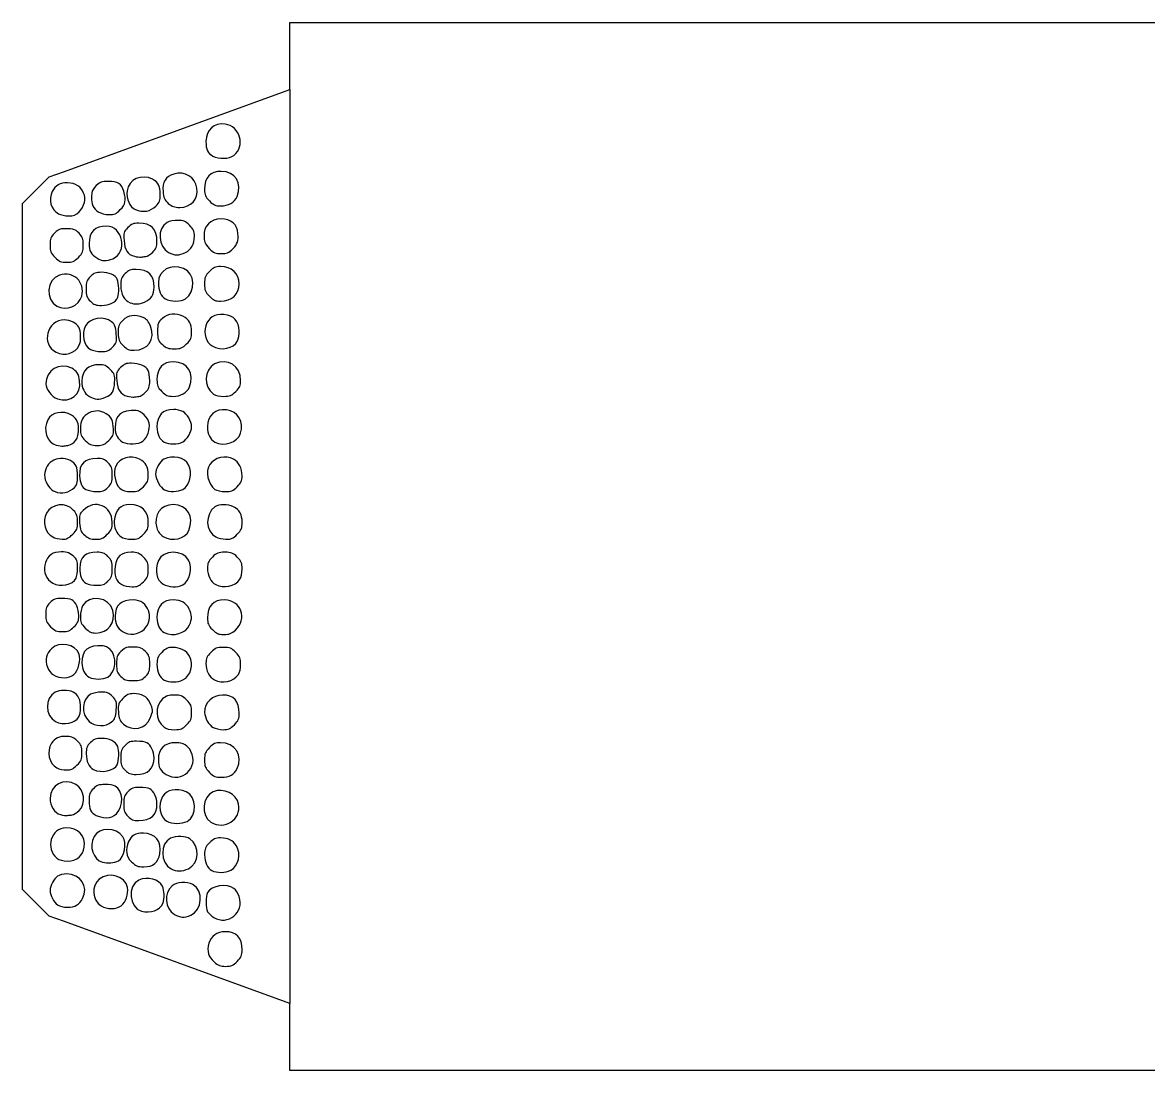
# Model space of a CAD drawing. Header units: inches. Extents: x -1.05 to 1.05, y -0.49 to 0.49.
# Drawn here: x -1.052 to 0, y -0.49 to 0.49 of the extents above; entities that cross this region are included whole.
import ezdxf

# ---------------------------------------------------------------- set-up
doc = ezdxf.new("R2010")
doc.units = ezdxf.units.IN
doc.header["$MEASUREMENT"] = 0
doc.layers.add('real', color=2, linetype='Continuous')

msp = doc.modelspace()

# ---------------------------------------------------------------- linework, layer by layer
at = {"color": 7, "linetype": 'Continuous'}
for p, q in [((-0.8025, 0.4275), (-0.8025, 0.49)), ((-0.8025, 0.49), (0.8025, 0.49)), ((-1.0132, 0.3508), (-0.8025, 0.4275)), ((-1.0275, 0.3456), (-1.0132, 0.3508)), ((-1.0525, 0.3206), (-1.0275, 0.3456)), ((-1.0525, -0.3206), (-1.0525, 0.3206)), ((-1.0275, -0.3456), (-1.0525, -0.3206)), ((-1.0132, -0.3508), (-1.0275, -0.3456)), ((-0.8025, -0.4275), (-1.0132, -0.3508)), ((-0.8025, -0.49), (-0.8025, -0.4275)), ((0.8025, -0.49), (-0.8025, -0.49))]:
    msp.add_line(p, q, dxfattribs=at)
msp.add_line((-0.8025, 0.4275), (-0.8025, -0.4275))
at = {"layer": 'real'}
for points in [[(-0.9159, 0.2749), (-0.9159, 0.2749)], [(-0.9831, 0.2698), (-0.9831, 0.2698)], [(-0.9479, 0.2714), (-0.9479, 0.2714)], [(-0.989, 0.2293), (-0.989, 0.2293)], [(-0.952, 0.228), (-0.952, 0.228)], [(-0.9891, 0.1842), (-0.9891, 0.1842)], [(-0.8752, 0.1875), (-0.8752, 0.1875)], [(-1.0199, 0.1382), (-1.0199, 0.1382)], [(-0.99, 0.1404), (-0.99, 0.1404)], [(-0.9546, 0.1406), (-0.9546, 0.1406)], [(-0.9591, 0.0977), (-0.9591, 0.0977)], [(-0.92, 0.0977), (-0.92, 0.0977)], [(-0.8727, 0.0977), (-0.8727, 0.0977)], [(-1.0209, 0.0947), (-1.0209, 0.0947)], [(-0.9932, 0.0534), (-0.9932, 0.0534)], [(-0.9614, 0.0544), (-0.9614, 0.0544)], [(-0.9199, 0.053), (-0.9199, 0.053)], [(-0.8726, 0.0534), (-0.8726, 0.0534)], [(-1.022, 0.0513), (-1.022, 0.0513)], [(-1.0243, -0.0343), (-1.0243, -0.0343)], [(-0.9932, -0.0343), (-0.9932, -0.0343)], [(-0.9597, -0.0356), (-0.9597, -0.0356)], [(-0.9211, -0.0351), (-0.9211, -0.0351)], [(-0.8718, -0.0356), (-0.8718, -0.0356)], [(-0.9589, -0.0796), (-0.9589, -0.0796)], [(-0.92, -0.0804), (-0.92, -0.0804)], [(-0.875, -0.0777), (-0.875, -0.0777)], [(-0.9607, -0.1215), (-0.9607, -0.1215)], [(-0.92, -0.1249), (-0.92, -0.1249)], [(-0.8732, -0.1247), (-0.8732, -0.1247)], [(-0.9581, -0.1661), (-0.9581, -0.1661)], [(-0.9204, -0.1687), (-0.9204, -0.1687)], [(-0.8744, -0.1693), (-0.8744, -0.1693)], [(-0.9861, -0.2086), (-0.9861, -0.2086)], [(-0.9183, -0.2132), (-0.9183, -0.2132)], [(-0.9838, -0.2515), (-0.9838, -0.2515)], [(-0.9176, -0.257), (-0.9176, -0.257)], [(-0.8765, -0.2577), (-0.8765, -0.2577)], [(-0.9506, -0.2949), (-0.9506, -0.2949)], [(-0.8754, -0.303), (-0.8754, -0.303)], [(-0.9414, -0.341), (-0.9414, -0.341)], [(-0.8738, -0.3468), (-0.8738, -0.3468)]]:
    msp.add_lwpolyline(points, close=True, dxfattribs=at)
for points, knots in [([(-0.881, 0.3788), (-0.881, 0.3896), (-0.8735, 0.3964), (-0.8631, 0.395), (-0.849, 0.3931), (-0.8439, 0.3744), (-0.8549, 0.3657), (-0.8591, 0.3624), (-0.8691, 0.3621), (-0.8745, 0.3651), (-0.8795, 0.3678), (-0.881, 0.371), (-0.881, 0.3788)], [0, 0, 0, 0, 1, 1, 1, 2, 2, 2, 3, 3, 3, 4, 4, 4, 4]), ([(-0.9547, 0.3326), (-0.9533, 0.3434), (-0.9413, 0.3488), (-0.9309, 0.3434), (-0.9257, 0.3407), (-0.924, 0.3373), (-0.9238, 0.3291), (-0.9237, 0.3233), (-0.9242, 0.3218), (-0.9278, 0.3183), (-0.9327, 0.3134), (-0.9403, 0.3121), (-0.9468, 0.315), (-0.9524, 0.3176), (-0.9558, 0.3249), (-0.9547, 0.3326)], [0, 0, 0, 0, 1, 1, 1, 2, 2, 2, 3, 3, 3, 4, 4, 4, 5, 5, 5, 5]), ([(-0.9211, 0.3321), (-0.9218, 0.3408), (-0.9188, 0.3457), (-0.9112, 0.3482), (-0.901, 0.3516), (-0.8909, 0.3454), (-0.8895, 0.335), (-0.8881, 0.3246), (-0.8948, 0.3171), (-0.9055, 0.3171), (-0.9107, 0.3171), (-0.9128, 0.3179), (-0.9162, 0.3209), (-0.9198, 0.3241), (-0.9206, 0.326), (-0.9211, 0.3321)], [0, 0, 0, 0, 1, 1, 1, 2, 2, 2, 3, 3, 3, 4, 4, 4, 5, 5, 5, 5]), ([(-0.8823, 0.3339), (-0.8823, 0.3451), (-0.8771, 0.3508), (-0.8667, 0.3508), (-0.8538, 0.3508), (-0.8467, 0.3396), (-0.8519, 0.3273), (-0.8542, 0.3217), (-0.86, 0.3185), (-0.8675, 0.3185), (-0.8721, 0.3185), (-0.874, 0.3193), (-0.8777, 0.3231), (-0.8816, 0.327), (-0.8823, 0.3286), (-0.8823, 0.3339)], [0, 0, 0, 0, 1, 1, 1, 2, 2, 2, 3, 3, 3, 4, 4, 4, 5, 5, 5, 5]), ([(-1.0247, 0.3319), (-1.0217, 0.3377), (-1.0175, 0.3401), (-1.0103, 0.3401), (-0.9954, 0.3401), (-0.9889, 0.3236), (-0.9997, 0.3129), (-1.0028, 0.3098), (-1.0047, 0.309), (-1.0094, 0.3091), (-1.0126, 0.3091), (-1.0169, 0.31), (-1.0189, 0.3111), (-1.026, 0.315), (-1.0286, 0.3244), (-1.0247, 0.3319)], [0, 0, 0, 0, 1, 1, 1, 2, 2, 2, 3, 3, 3, 4, 4, 4, 5, 5, 5, 5]), ([(-0.988, 0.3262), (-0.988, 0.3272), (-0.9878, 0.3292), (-0.9877, 0.3307), (-0.9876, 0.3323), (-0.9858, 0.3353), (-0.9836, 0.3375), (-0.9802, 0.3408), (-0.9786, 0.3414), (-0.9725, 0.3414), (-0.9636, 0.3414), (-0.9598, 0.339), (-0.9579, 0.3323), (-0.9555, 0.3235), (-0.9562, 0.3199), (-0.9611, 0.315), (-0.9649, 0.3111), (-0.9667, 0.3104), (-0.9716, 0.3104), (-0.9751, 0.3104), (-0.9792, 0.3115), (-0.9819, 0.3131), (-0.986, 0.3156), (-0.9884, 0.3208), (-0.988, 0.3262)], [0, 0, 0, 0, 1, 1, 1, 2, 2, 2, 3, 3, 3, 4, 4, 4, 5, 5, 5, 6, 6, 6, 7, 7, 7, 8, 8, 8, 8]), ([(-0.8825, 0.2859), (-0.8826, 0.2875), (-0.8827, 0.2895), (-0.8828, 0.2905), (-0.8834, 0.2995), (-0.8766, 0.3063), (-0.8671, 0.3063), (-0.8578, 0.3063), (-0.8514, 0.301), (-0.8511, 0.2928), (-0.8507, 0.2852), (-0.8515, 0.2829), (-0.8559, 0.2785), (-0.8598, 0.2746), (-0.8614, 0.2739), (-0.8668, 0.2739), (-0.8722, 0.2739), (-0.8738, 0.2746), (-0.8777, 0.2785), (-0.8803, 0.2811), (-0.8824, 0.2844), (-0.8825, 0.2859)], [0, 0, 0, 0, 1, 1, 1, 2, 2, 2, 3, 3, 3, 4, 4, 4, 5, 5, 5, 6, 6, 6, 7, 7, 7, 7]), ([(-1.0267, 0.282), (-1.0267, 0.2879), (-1.0261, 0.2896), (-1.0227, 0.2929), (-1.0206, 0.2951), (-1.0175, 0.297), (-1.016, 0.297), (-1.0061, 0.2976), (-1.0037, 0.297), (-0.9996, 0.2929), (-0.9963, 0.2896), (-0.9957, 0.2879), (-0.9957, 0.282), (-0.9957, 0.2759), (-0.9962, 0.2745), (-1.0002, 0.2704), (-1.0042, 0.2665), (-1.0058, 0.2658), (-1.0112, 0.2658), (-1.0166, 0.2658), (-1.0182, 0.2665), (-1.0221, 0.2704), (-1.0261, 0.2745), (-1.0267, 0.2759), (-1.0267, 0.282)], [0, 0, 0, 0, 1, 1, 1, 2, 2, 2, 3, 3, 3, 4, 4, 4, 5, 5, 5, 6, 6, 6, 7, 7, 7, 8, 8, 8, 8]), ([(-0.9903, 0.2834), (-0.9903, 0.2941), (-0.9848, 0.2996), (-0.9739, 0.2996), (-0.9587, 0.2996), (-0.9539, 0.275), (-0.968, 0.2691), (-0.9742, 0.2665), (-0.978, 0.2667), (-0.9831, 0.2698), (-0.9885, 0.2731), (-0.9903, 0.2764), (-0.9903, 0.2834)], [0, 0, 0, 0, 1, 1, 1, 2, 2, 2, 3, 3, 3, 4, 4, 4, 4]), ([(-0.9576, 0.2861), (-0.9582, 0.2935), (-0.9579, 0.2943), (-0.9541, 0.2982), (-0.9507, 0.3016), (-0.9489, 0.3023), (-0.9438, 0.3023), (-0.932, 0.3023), (-0.9268, 0.297), (-0.9268, 0.2852), (-0.9268, 0.2803), (-0.9276, 0.2784), (-0.9308, 0.2752), (-0.933, 0.273), (-0.9358, 0.2712), (-0.9372, 0.2711), (-0.9386, 0.2711), (-0.9406, 0.2709), (-0.9417, 0.2707), (-0.9428, 0.2705), (-0.9456, 0.2708), (-0.9479, 0.2714), (-0.9544, 0.2732), (-0.957, 0.2771), (-0.9576, 0.2861)], [0, 0, 0, 0, 1, 1, 1, 2, 2, 2, 3, 3, 3, 4, 4, 4, 5, 5, 5, 6, 6, 6, 7, 7, 7, 8, 8, 8, 8]), ([(-0.9173, 0.303), (-0.9152, 0.3041), (-0.9107, 0.305), (-0.9072, 0.305), (-0.9019, 0.305), (-0.9003, 0.3043), (-0.8964, 0.3004), (-0.8926, 0.2966), (-0.8918, 0.2948), (-0.8918, 0.2902), (-0.8918, 0.2827), (-0.8947, 0.2775), (-0.9003, 0.2748), (-0.9062, 0.272), (-0.9101, 0.272), (-0.9159, 0.2749), (-0.926, 0.2799), (-0.9269, 0.298), (-0.9173, 0.303)], [0, 0, 0, 0, 1, 1, 1, 2, 2, 2, 3, 3, 3, 4, 4, 4, 5, 5, 5, 6, 6, 6, 6]), ([(-0.9189, 0.2315), (-0.923, 0.2336), (-0.9255, 0.2396), (-0.9255, 0.2469), (-0.9255, 0.2583), (-0.9138, 0.2648), (-0.9019, 0.2599), (-0.8912, 0.2554), (-0.8902, 0.2385), (-0.9002, 0.2315), (-0.9039, 0.2289), (-0.9142, 0.2289), (-0.9189, 0.2315)], [0, 0, 0, 0, 1, 1, 1, 2, 2, 2, 3, 3, 3, 4, 4, 4, 4]), ([(-1.0179, 0.2537), (-1.005, 0.258), (-0.9937, 0.2473), (-0.9972, 0.2341), (-0.9996, 0.2249), (-1.0118, 0.2199), (-1.0203, 0.2247), (-1.0315, 0.231), (-1.03, 0.2497), (-1.0179, 0.2537)], [0, 0, 0, 0, 1, 1, 1, 2, 2, 2, 3, 3, 3, 3]), ([(-0.993, 0.2409), (-0.993, 0.2475), (-0.9924, 0.249), (-0.989, 0.2525), (-0.9858, 0.2557), (-0.9839, 0.2564), (-0.9788, 0.2564), (-0.9718, 0.2564), (-0.9655, 0.2537), (-0.964, 0.25), (-0.9622, 0.2456), (-0.9619, 0.2369), (-0.9635, 0.2331), (-0.9655, 0.2282), (-0.971, 0.2254), (-0.9788, 0.2254), (-0.9839, 0.2254), (-0.9858, 0.2261), (-0.989, 0.2293), (-0.9924, 0.2327), (-0.993, 0.2343), (-0.993, 0.2409)], [0, 0, 0, 0, 1, 1, 1, 2, 2, 2, 3, 3, 3, 4, 4, 4, 5, 5, 5, 6, 6, 6, 7, 7, 7, 7]), ([(-0.9606, 0.2439), (-0.9606, 0.2502), (-0.96, 0.2518), (-0.9566, 0.2552), (-0.9534, 0.2584), (-0.9515, 0.2591), (-0.9464, 0.2591), (-0.9349, 0.2591), (-0.9295, 0.2539), (-0.9295, 0.2425), (-0.9295, 0.2356), (-0.9324, 0.2311), (-0.9384, 0.2286), (-0.9435, 0.2265), (-0.9477, 0.2263), (-0.952, 0.228), (-0.9575, 0.2303), (-0.9606, 0.236), (-0.9606, 0.2439)], [0, 0, 0, 0, 1, 1, 1, 2, 2, 2, 3, 3, 3, 4, 4, 4, 5, 5, 5, 6, 6, 6, 6]), ([(-0.8823, 0.2456), (-0.8823, 0.2518), (-0.8818, 0.2532), (-0.8777, 0.2572), (-0.874, 0.261), (-0.8721, 0.2618), (-0.8675, 0.2618), (-0.8571, 0.2618), (-0.8499, 0.2552), (-0.8499, 0.2456), (-0.8499, 0.236), (-0.8571, 0.2294), (-0.8675, 0.2294), (-0.8721, 0.2294), (-0.874, 0.2303), (-0.8777, 0.234), (-0.8818, 0.238), (-0.8823, 0.2394), (-0.8823, 0.2456)], [0, 0, 0, 0, 1, 1, 1, 2, 2, 2, 3, 3, 3, 4, 4, 4, 5, 5, 5, 6, 6, 6, 6]), ([(-1.0132, 0.2119), (-1.0081, 0.2119), (-1.0016, 0.2087), (-0.9998, 0.2052), (-0.9979, 0.2017), (-0.9976, 0.1915), (-0.9994, 0.1882), (-1.0035, 0.1805), (-1.0131, 0.1776), (-1.021, 0.1817), (-1.0357, 0.1891), (-1.0298, 0.2119), (-1.0132, 0.2119)], [0, 0, 0, 0, 1, 1, 1, 2, 2, 2, 3, 3, 3, 4, 4, 4, 4]), ([(-0.9937, 0.2063), (-0.9899, 0.2137), (-0.976, 0.2159), (-0.9692, 0.2101), (-0.9661, 0.2074), (-0.9654, 0.2055), (-0.9649, 0.1986), (-0.9643, 0.1909), (-0.9646, 0.1902), (-0.9684, 0.1863), (-0.9719, 0.1828), (-0.9735, 0.1822), (-0.979, 0.1822), (-0.9826, 0.1823), (-0.9871, 0.1832), (-0.9891, 0.1842), (-0.9952, 0.1875), (-0.9975, 0.1989), (-0.9937, 0.2063)], [0, 0, 0, 0, 1, 1, 1, 2, 2, 2, 3, 3, 3, 4, 4, 4, 5, 5, 5, 6, 6, 6, 6]), ([(-0.9631, 0.1996), (-0.9632, 0.2061), (-0.9628, 0.2072), (-0.9587, 0.2114), (-0.9535, 0.2165), (-0.9477, 0.2173), (-0.9398, 0.214), (-0.9363, 0.2126), (-0.9347, 0.2107), (-0.9329, 0.2059), (-0.9282, 0.1936), (-0.9351, 0.1836), (-0.9482, 0.1835), (-0.9531, 0.1835), (-0.9549, 0.1843), (-0.9585, 0.1879), (-0.9623, 0.1918), (-0.9629, 0.1933), (-0.9631, 0.1996)], [0, 0, 0, 0, 1, 1, 1, 2, 2, 2, 3, 3, 3, 4, 4, 4, 5, 5, 5, 6, 6, 6, 6]), ([(-0.9262, 0.2011), (-0.9262, 0.2088), (-0.9258, 0.2097), (-0.9218, 0.2133), (-0.9167, 0.2179), (-0.9091, 0.2186), (-0.9026, 0.2153), (-0.8968, 0.2123), (-0.8945, 0.2081), (-0.8945, 0.2006), (-0.8945, 0.195), (-0.8951, 0.1934), (-0.8991, 0.1895), (-0.9031, 0.1855), (-0.9045, 0.1849), (-0.9105, 0.1849), (-0.9162, 0.1849), (-0.9181, 0.1856), (-0.9218, 0.1888), (-0.9258, 0.1925), (-0.9262, 0.1934), (-0.9262, 0.2011)], [0, 0, 0, 0, 1, 1, 1, 2, 2, 2, 3, 3, 3, 4, 4, 4, 5, 5, 5, 6, 6, 6, 7, 7, 7, 7]), ([(-0.8811, 0.2065), (-0.8788, 0.2141), (-0.8731, 0.2176), (-0.8642, 0.2168), (-0.8552, 0.2161), (-0.8499, 0.2105), (-0.8499, 0.2018), (-0.8499, 0.1985), (-0.8507, 0.1942), (-0.8516, 0.1923), (-0.8549, 0.185), (-0.867, 0.1826), (-0.8752, 0.1875), (-0.881, 0.1911), (-0.8834, 0.1989), (-0.8811, 0.2065)], [0, 0, 0, 0, 1, 1, 1, 2, 2, 2, 3, 3, 3, 4, 4, 4, 5, 5, 5, 5]), ([(-1.0307, 0.1521), (-1.0307, 0.1648), (-1.0178, 0.1725), (-1.0064, 0.1667), (-1.0019, 0.1643), (-0.9999, 0.1612), (-0.9991, 0.1549), (-0.9974, 0.1421), (-1.0074, 0.1341), (-1.0199, 0.1382), (-1.0251, 0.1399), (-1.0307, 0.1471), (-1.0307, 0.1521)], [0, 0, 0, 0, 1, 1, 1, 2, 2, 2, 3, 3, 3, 4, 4, 4, 4]), ([(-0.997, 0.1547), (-0.997, 0.1646), (-0.9912, 0.17), (-0.9806, 0.17), (-0.9762, 0.17), (-0.9743, 0.1692), (-0.9706, 0.1655), (-0.9663, 0.1612), (-0.966, 0.1604), (-0.9664, 0.1534), (-0.9669, 0.145), (-0.9687, 0.1421), (-0.975, 0.1395), (-0.981, 0.137), (-0.9848, 0.1372), (-0.99, 0.1404), (-0.9949, 0.1434), (-0.997, 0.1477), (-0.997, 0.1547)], [0, 0, 0, 0, 1, 1, 1, 2, 2, 2, 3, 3, 3, 4, 4, 4, 5, 5, 5, 6, 6, 6, 6]), ([(-0.9644, 0.1552), (-0.9649, 0.1627), (-0.9647, 0.1635), (-0.9608, 0.1673), (-0.9575, 0.1707), (-0.9557, 0.1714), (-0.9505, 0.1714), (-0.9435, 0.1714), (-0.9371, 0.1686), (-0.935, 0.1647), (-0.9342, 0.1633), (-0.9336, 0.159), (-0.9336, 0.1552), (-0.9336, 0.1493), (-0.9342, 0.1476), (-0.9375, 0.1443), (-0.9397, 0.1421), (-0.9426, 0.1403), (-0.9439, 0.1403), (-0.9453, 0.1402), (-0.9473, 0.14), (-0.9484, 0.1398), (-0.9495, 0.1396), (-0.9523, 0.1399), (-0.9546, 0.1406), (-0.9611, 0.1423), (-0.9637, 0.1462), (-0.9644, 0.1552)], [0, 0, 0, 0, 1, 1, 1, 2, 2, 2, 3, 3, 3, 4, 4, 4, 5, 5, 5, 6, 6, 6, 7, 7, 7, 8, 8, 8, 9, 9, 9, 9]), ([(-0.9268, 0.1558), (-0.9268, 0.167), (-0.9216, 0.1727), (-0.9112, 0.1727), (-0.8983, 0.1727), (-0.8912, 0.1615), (-0.8964, 0.1492), (-0.8987, 0.1436), (-0.9045, 0.1404), (-0.9121, 0.1404), (-0.9166, 0.1404), (-0.9185, 0.1412), (-0.9223, 0.145), (-0.9262, 0.1489), (-0.9268, 0.1505), (-0.9268, 0.1558)], [0, 0, 0, 0, 1, 1, 1, 2, 2, 2, 3, 3, 3, 4, 4, 4, 5, 5, 5, 5]), ([(-0.8729, 0.1707), (-0.861, 0.1769), (-0.8486, 0.169), (-0.8486, 0.1551), (-0.8486, 0.1506), (-0.8494, 0.1487), (-0.8532, 0.145), (-0.8571, 0.141), (-0.8587, 0.1404), (-0.8643, 0.1404), (-0.8681, 0.1404), (-0.8722, 0.1413), (-0.8739, 0.1425), (-0.8835, 0.1492), (-0.883, 0.1655), (-0.8729, 0.1707)], [0, 0, 0, 0, 1, 1, 1, 2, 2, 2, 3, 3, 3, 4, 4, 4, 5, 5, 5, 5]), ([(-1.0288, 0.1186), (-1.0252, 0.1256), (-1.0147, 0.1276), (-1.0068, 0.1228), (-1.0014, 0.1195), (-0.9996, 0.1154), (-1.0003, 0.1071), (-1.0006, 0.1022), (-1.0016, 0.1), (-1.0043, 0.0976), (-1.0063, 0.0959), (-1.009, 0.0944), (-1.0102, 0.0944), (-1.0115, 0.0943), (-1.0134, 0.0941), (-1.0145, 0.0939), (-1.0157, 0.0937), (-1.0185, 0.0941), (-1.0209, 0.0947), (-1.0297, 0.0971), (-1.0337, 0.1091), (-1.0288, 0.1186)], [0, 0, 0, 0, 1, 1, 1, 2, 2, 2, 3, 3, 3, 4, 4, 4, 5, 5, 5, 6, 6, 6, 7, 7, 7, 7]), ([(-0.9984, 0.1102), (-0.9984, 0.1177), (-0.996, 0.1219), (-0.9902, 0.1249), (-0.9849, 0.1276), (-0.9796, 0.1274), (-0.9744, 0.1242), (-0.9693, 0.1211), (-0.9678, 0.1179), (-0.9675, 0.1095), (-0.9674, 0.1045), (-0.968, 0.103), (-0.9719, 0.0991), (-0.9758, 0.0952), (-0.9774, 0.0945), (-0.9828, 0.0945), (-0.9883, 0.0945), (-0.9899, 0.0952), (-0.9938, 0.0991), (-0.9977, 0.103), (-0.9984, 0.1046), (-0.9984, 0.1102)], [0, 0, 0, 0, 1, 1, 1, 2, 2, 2, 3, 3, 3, 4, 4, 4, 5, 5, 5, 6, 6, 6, 7, 7, 7, 7]), ([(-0.9659, 0.1109), (-0.966, 0.1231), (-0.9601, 0.128), (-0.9462, 0.1271), (-0.9416, 0.1268), (-0.9351, 0.1205), (-0.9342, 0.1154), (-0.9331, 0.1094), (-0.9356, 0.102), (-0.9399, 0.0986), (-0.944, 0.0954), (-0.954, 0.0949), (-0.9591, 0.0977), (-0.9634, 0.1001), (-0.9659, 0.1049), (-0.9659, 0.1109)], [0, 0, 0, 0, 1, 1, 1, 2, 2, 2, 3, 3, 3, 4, 4, 4, 5, 5, 5, 5]), ([(-0.92, 0.0977), (-0.9244, 0.1002), (-0.9267, 0.1049), (-0.9268, 0.1118), (-0.9269, 0.1225), (-0.9214, 0.1282), (-0.9112, 0.1282), (-0.9086, 0.1282), (-0.9048, 0.1273), (-0.9027, 0.1263), (-0.8986, 0.1242), (-0.8945, 0.1169), (-0.8945, 0.112), (-0.8945, 0.1071), (-0.8986, 0.0999), (-0.9027, 0.0978), (-0.9074, 0.0954), (-0.9157, 0.0953), (-0.92, 0.0977)], [0, 0, 0, 0, 1, 1, 1, 2, 2, 2, 3, 3, 3, 4, 4, 4, 5, 5, 5, 6, 6, 6, 6]), ([(-0.8796, 0.1121), (-0.8797, 0.1225), (-0.872, 0.1292), (-0.8617, 0.1278), (-0.8513, 0.1264), (-0.8452, 0.1163), (-0.8486, 0.1059), (-0.8515, 0.0973), (-0.8641, 0.093), (-0.8727, 0.0977), (-0.8773, 0.1002), (-0.8795, 0.105), (-0.8796, 0.1121)], [0, 0, 0, 0, 1, 1, 1, 2, 2, 2, 3, 3, 3, 4, 4, 4, 4]), ([(-1.0317, 0.0645), (-1.0334, 0.0776), (-1.0199, 0.0866), (-1.0078, 0.0803), (-1.0025, 0.0776), (-1.0011, 0.0745), (-1.0011, 0.0656), (-1.0011, 0.0598), (-1.0017, 0.0574), (-1.0038, 0.0553), (-1.0087, 0.0504), (-1.016, 0.0488), (-1.022, 0.0513), (-1.0267, 0.0532), (-1.0309, 0.059), (-1.0317, 0.0645)], [0, 0, 0, 0, 1, 1, 1, 2, 2, 2, 3, 3, 3, 4, 4, 4, 5, 5, 5, 5]), ([(-0.9653, 0.0752), (-0.9621, 0.0828), (-0.9513, 0.086), (-0.9431, 0.0817), (-0.9373, 0.0787), (-0.9349, 0.0745), (-0.9349, 0.0671), (-0.9349, 0.0614), (-0.9356, 0.0599), (-0.9395, 0.0559), (-0.9435, 0.0519), (-0.945, 0.0513), (-0.9509, 0.0513), (-0.9561, 0.0513), (-0.9586, 0.0521), (-0.9614, 0.0544), (-0.966, 0.0584), (-0.9679, 0.0688), (-0.9653, 0.0752)], [0, 0, 0, 0, 1, 1, 1, 2, 2, 2, 3, 3, 3, 4, 4, 4, 5, 5, 5, 6, 6, 6, 6]), ([(-0.9282, 0.0675), (-0.9282, 0.0727), (-0.9244, 0.0795), (-0.9203, 0.0816), (-0.912, 0.0858), (-0.9009, 0.0833), (-0.8972, 0.0764), (-0.8932, 0.0689), (-0.8961, 0.0567), (-0.9027, 0.0533), (-0.9071, 0.051), (-0.9154, 0.0509), (-0.9199, 0.053), (-0.9233, 0.0547), (-0.9282, 0.0631), (-0.9282, 0.0675)], [0, 0, 0, 0, 1, 1, 1, 2, 2, 2, 3, 3, 3, 4, 4, 4, 5, 5, 5, 5]), ([(-0.8775, 0.0767), (-0.8729, 0.0833), (-0.8628, 0.0855), (-0.8553, 0.0817), (-0.8503, 0.079), (-0.8472, 0.0732), (-0.8472, 0.0661), (-0.8472, 0.0615), (-0.8481, 0.0596), (-0.8518, 0.0559), (-0.8558, 0.0519), (-0.8573, 0.0513), (-0.863, 0.0513), (-0.8668, 0.0513), (-0.8709, 0.0522), (-0.8726, 0.0534), (-0.8792, 0.0581), (-0.8818, 0.0705), (-0.8775, 0.0767)], [0, 0, 0, 0, 1, 1, 1, 2, 2, 2, 3, 3, 3, 4, 4, 4, 5, 5, 5, 6, 6, 6, 6]), ([(-0.9991, 0.0662), (-0.9998, 0.0769), (-0.9943, 0.0823), (-0.9828, 0.0823), (-0.9777, 0.0823), (-0.9758, 0.0816), (-0.9726, 0.0784), (-0.9692, 0.075), (-0.9687, 0.0735), (-0.9687, 0.0668), (-0.9687, 0.0602), (-0.9692, 0.0587), (-0.9726, 0.0553), (-0.9759, 0.052), (-0.9776, 0.0513), (-0.9831, 0.0514), (-0.9867, 0.0514), (-0.9912, 0.0523), (-0.9932, 0.0534), (-0.9971, 0.0555), (-0.9986, 0.0588), (-0.9991, 0.0662)], [0, 0, 0, 0, 1, 1, 1, 2, 2, 2, 3, 3, 3, 4, 4, 4, 5, 5, 5, 6, 6, 6, 7, 7, 7, 7]), ([(-0.9992, 0.0221), (-0.9997, 0.0293), (-0.9994, 0.0302), (-0.9958, 0.0338), (-0.9849, 0.0447), (-0.9687, 0.0381), (-0.9687, 0.0227), (-0.9687, 0.0168), (-0.9693, 0.0154), (-0.9733, 0.0114), (-0.9771, 0.0075), (-0.9788, 0.0068), (-0.984, 0.0068), (-0.9889, 0.0068), (-0.9911, 0.0076), (-0.9944, 0.0105), (-0.998, 0.0137), (-0.9987, 0.0154), (-0.9992, 0.0221)], [0, 0, 0, 0, 1, 1, 1, 2, 2, 2, 3, 3, 3, 4, 4, 4, 5, 5, 5, 6, 6, 6, 6]), ([(-1.03, 0.0311), (-1.0253, 0.0402), (-1.0118, 0.0417), (-1.0048, 0.0338), (-1.0017, 0.0305), (-1.0011, 0.0284), (-1.0011, 0.0228), (-1.0011, 0.0168), (-1.0016, 0.0154), (-1.0056, 0.0114), (-1.0093, 0.0077), (-1.0113, 0.0068), (-1.0154, 0.0068), (-1.0183, 0.0069), (-1.0223, 0.0078), (-1.0243, 0.0089), (-1.0315, 0.0128), (-1.0341, 0.0232), (-1.03, 0.0311)], [0, 0, 0, 0, 1, 1, 1, 2, 2, 2, 3, 3, 3, 4, 4, 4, 5, 5, 5, 6, 6, 6, 6]), ([(-0.9667, 0.024), (-0.9658, 0.0341), (-0.9609, 0.0392), (-0.9521, 0.0392), (-0.9413, 0.0392), (-0.9349, 0.033), (-0.9349, 0.0225), (-0.9349, 0.0169), (-0.9356, 0.0153), (-0.9395, 0.0114), (-0.9435, 0.0074), (-0.945, 0.0068), (-0.9507, 0.0068), (-0.9545, 0.0068), (-0.9586, 0.0077), (-0.9603, 0.0089), (-0.9648, 0.0121), (-0.9672, 0.0178), (-0.9667, 0.024)], [0, 0, 0, 0, 1, 1, 1, 2, 2, 2, 3, 3, 3, 4, 4, 4, 5, 5, 5, 6, 6, 6, 6]), ([(-0.927, 0.0175), (-0.9305, 0.0291), (-0.9233, 0.0392), (-0.9116, 0.0392), (-0.8985, 0.0392), (-0.8918, 0.0279), (-0.8971, 0.015), (-0.9004, 0.007), (-0.9125, 0.0042), (-0.921, 0.0094), (-0.924, 0.0112), (-0.9259, 0.0138), (-0.927, 0.0175)], [0, 0, 0, 0, 1, 1, 1, 2, 2, 2, 3, 3, 3, 4, 4, 4, 4]), ([(-0.8726, 0.0371), (-0.8688, 0.0397), (-0.8604, 0.0398), (-0.8554, 0.0372), (-0.8496, 0.0342), (-0.8472, 0.03), (-0.8472, 0.0225), (-0.8472, 0.0169), (-0.8479, 0.0153), (-0.8518, 0.0114), (-0.8557, 0.0075), (-0.8574, 0.0068), (-0.8623, 0.0068), (-0.8655, 0.0069), (-0.8698, 0.0078), (-0.8718, 0.0089), (-0.8718, 0.0089), (-0.8718, 0.0089), (-0.8718, 0.0089), (-0.8816, 0.0142), (-0.8821, 0.0304), (-0.8726, 0.0371)], [0, 0, 0, 0, 1, 1, 1, 2, 2, 2, 3, 3, 3, 4, 4, 4, 5, 5, 5, 6, 6, 6, 7, 7, 7, 7]), ([(-1.019, -0.0052), (-1.0116, -0.0048), (-1.0093, -0.0054), (-1.0052, -0.0088), (-1.0015, -0.012), (-1.0011, -0.0131), (-1.0011, -0.0197), (-1.0011, -0.0238), (-1.0017, -0.0283), (-1.0024, -0.0297), (-1.0057, -0.0358), (-1.0171, -0.0382), (-1.0243, -0.0343), (-1.037, -0.0274), (-1.0331, -0.0059), (-1.019, -0.0052)], [0, 0, 0, 0, 1, 1, 1, 2, 2, 2, 3, 3, 3, 4, 4, 4, 5, 5, 5, 5]), ([(-0.999, -0.0202), (-0.9987, -0.0096), (-0.9941, -0.0054), (-0.9828, -0.0054), (-0.9777, -0.0054), (-0.9758, -0.0061), (-0.9726, -0.0093), (-0.9692, -0.0127), (-0.9687, -0.0142), (-0.9687, -0.0209), (-0.9687, -0.0275), (-0.9692, -0.029), (-0.9726, -0.0324), (-0.9759, -0.0357), (-0.9776, -0.0364), (-0.9831, -0.0363), (-0.9867, -0.0363), (-0.9912, -0.0354), (-0.9932, -0.0343), (-0.9971, -0.0322), (-0.9992, -0.0272), (-0.999, -0.0202)], [0, 0, 0, 0, 1, 1, 1, 2, 2, 2, 3, 3, 3, 4, 4, 4, 5, 5, 5, 6, 6, 6, 7, 7, 7, 7]), ([(-0.9659, -0.0186), (-0.9647, -0.0092), (-0.9604, -0.0054), (-0.9509, -0.0054), (-0.945, -0.0054), (-0.9435, -0.0059), (-0.9395, -0.0099), (-0.9355, -0.014), (-0.9349, -0.0154), (-0.9349, -0.0215), (-0.9349, -0.0277), (-0.9355, -0.0291), (-0.9395, -0.0331), (-0.9434, -0.037), (-0.9451, -0.0377), (-0.95, -0.0377), (-0.9532, -0.0376), (-0.9576, -0.0367), (-0.9597, -0.0356), (-0.965, -0.0327), (-0.967, -0.0271), (-0.9659, -0.0186)], [0, 0, 0, 0, 1, 1, 1, 2, 2, 2, 3, 3, 3, 4, 4, 4, 5, 5, 5, 6, 6, 6, 7, 7, 7, 7]), ([(-0.9253, -0.013), (-0.9213, -0.003), (-0.9025, -0.0028), (-0.8972, -0.0127), (-0.8932, -0.0202), (-0.8961, -0.0324), (-0.9027, -0.0358), (-0.908, -0.0385), (-0.9159, -0.0382), (-0.9211, -0.0351), (-0.9276, -0.0311), (-0.9292, -0.0228), (-0.9253, -0.013)], [0, 0, 0, 0, 1, 1, 1, 2, 2, 2, 3, 3, 3, 4, 4, 4, 4]), ([(-0.8796, -0.0201), (-0.8796, -0.0156), (-0.8788, -0.0137), (-0.875, -0.0099), (-0.871, -0.0059), (-0.8696, -0.0054), (-0.8634, -0.0054), (-0.8573, -0.0054), (-0.8559, -0.0059), (-0.8518, -0.0099), (-0.8479, -0.0139), (-0.8472, -0.0154), (-0.8472, -0.0211), (-0.8472, -0.0249), (-0.8481, -0.029), (-0.8493, -0.0307), (-0.854, -0.0373), (-0.8645, -0.0396), (-0.8718, -0.0356), (-0.8767, -0.033), (-0.8796, -0.0271), (-0.8796, -0.0201)], [0, 0, 0, 0, 1, 1, 1, 2, 2, 2, 3, 3, 3, 4, 4, 4, 5, 5, 5, 6, 6, 6, 7, 7, 7, 7]), ([(-1.0307, -0.0634), (-1.0307, -0.0575), (-1.0301, -0.0558), (-1.0268, -0.0525), (-1.0235, -0.0491), (-1.0218, -0.0485), (-1.0159, -0.0485), (-1.0121, -0.0485), (-1.0078, -0.0492), (-1.0064, -0.0499), (-1.0026, -0.0519), (-1, -0.0578), (-0.9999, -0.0646), (-0.9999, -0.0696), (-1.0006, -0.0713), (-1.0044, -0.0751), (-1.0082, -0.0789), (-1.0098, -0.0796), (-1.0152, -0.0796), (-1.0206, -0.0796), (-1.0222, -0.0789), (-1.0262, -0.075), (-1.0302, -0.0709), (-1.0307, -0.0695), (-1.0307, -0.0634)], [0, 0, 0, 0, 1, 1, 1, 2, 2, 2, 3, 3, 3, 4, 4, 4, 5, 5, 5, 6, 6, 6, 7, 7, 7, 8, 8, 8, 8]), ([(-0.9984, -0.0655), (-0.9984, -0.062), (-0.9975, -0.0575), (-0.9964, -0.0555), (-0.9907, -0.0444), (-0.9712, -0.0473), (-0.9681, -0.0597), (-0.9652, -0.0712), (-0.9724, -0.0809), (-0.9839, -0.0809), (-0.9881, -0.0809), (-0.9901, -0.08), (-0.9938, -0.0763), (-0.9977, -0.0724), (-0.9984, -0.0708), (-0.9984, -0.0655)], [0, 0, 0, 0, 1, 1, 1, 2, 2, 2, 3, 3, 3, 4, 4, 4, 5, 5, 5, 5]), ([(-0.966, -0.0652), (-0.966, -0.0551), (-0.9602, -0.0499), (-0.9489, -0.0499), (-0.9348, -0.0499), (-0.9285, -0.0674), (-0.9389, -0.0775), (-0.9442, -0.0825), (-0.9528, -0.0835), (-0.9589, -0.0796), (-0.9639, -0.0765), (-0.966, -0.0722), (-0.966, -0.0652)], [0, 0, 0, 0, 1, 1, 1, 2, 2, 2, 3, 3, 3, 4, 4, 4, 4]), ([(-0.9268, -0.0663), (-0.9269, -0.0556), (-0.9214, -0.0499), (-0.9112, -0.0499), (-0.9046, -0.0499), (-0.8993, -0.053), (-0.8967, -0.0585), (-0.894, -0.0642), (-0.8939, -0.0675), (-0.8964, -0.0734), (-0.8996, -0.0812), (-0.9119, -0.0848), (-0.92, -0.0804), (-0.9244, -0.0779), (-0.9267, -0.0732), (-0.9268, -0.0663)], [0, 0, 0, 0, 1, 1, 1, 2, 2, 2, 3, 3, 3, 4, 4, 4, 5, 5, 5, 5]), ([(-0.8796, -0.0668), (-0.8796, -0.0555), (-0.8744, -0.0499), (-0.8637, -0.0499), (-0.8484, -0.0499), (-0.8418, -0.0679), (-0.8534, -0.0781), (-0.8572, -0.0814), (-0.8593, -0.0823), (-0.8643, -0.0823), (-0.8695, -0.0823), (-0.8712, -0.0815), (-0.875, -0.0777), (-0.8789, -0.0738), (-0.8796, -0.0721), (-0.8796, -0.0668)], [0, 0, 0, 0, 1, 1, 1, 2, 2, 2, 3, 3, 3, 4, 4, 4, 5, 5, 5, 5]), ([(-1.0302, -0.1031), (-1.0297, -0.1011), (-1.0275, -0.0977), (-1.0254, -0.0956), (-1.0181, -0.0883), (-1.0032, -0.0912), (-0.9996, -0.1006), (-0.9977, -0.1058), (-1.0003, -0.1161), (-1.0044, -0.1197), (-1.0089, -0.1236), (-1.0176, -0.1238), (-1.0236, -0.1201), (-1.0285, -0.1171), (-1.0316, -0.109), (-1.0302, -0.1031)], [0, 0, 0, 0, 1, 1, 1, 2, 2, 2, 3, 3, 3, 4, 4, 4, 5, 5, 5, 5]), ([(-0.997, -0.109), (-0.9971, -0.0968), (-0.9912, -0.092), (-0.9772, -0.0929), (-0.9756, -0.093), (-0.9726, -0.0945), (-0.9706, -0.0962), (-0.9638, -0.1021), (-0.9652, -0.1182), (-0.9728, -0.1221), (-0.9775, -0.1245), (-0.9858, -0.1246), (-0.9901, -0.1222), (-0.9901, -0.1222), (-0.9901, -0.1222), (-0.9901, -0.1222), (-0.9944, -0.1198), (-0.9969, -0.115), (-0.997, -0.109)], [0, 0, 0, 0, 1, 1, 1, 2, 2, 2, 3, 3, 3, 4, 4, 4, 5, 5, 5, 6, 6, 6, 6]), ([(-0.9646, -0.1099), (-0.9646, -0.1033), (-0.9641, -0.1018), (-0.9607, -0.0983), (-0.9585, -0.0962), (-0.9555, -0.0943), (-0.9539, -0.0942), (-0.944, -0.0936), (-0.9416, -0.0942), (-0.9375, -0.0983), (-0.9341, -0.1018), (-0.9336, -0.1033), (-0.9336, -0.1099), (-0.9336, -0.1165), (-0.9341, -0.1181), (-0.9375, -0.1215), (-0.941, -0.1249), (-0.9425, -0.1254), (-0.9491, -0.1254), (-0.9557, -0.1254), (-0.9573, -0.1249), (-0.9607, -0.1215), (-0.9641, -0.1181), (-0.9646, -0.1165), (-0.9646, -0.1099)], [0, 0, 0, 0, 1, 1, 1, 2, 2, 2, 3, 3, 3, 4, 4, 4, 5, 5, 5, 6, 6, 6, 7, 7, 7, 8, 8, 8, 8]), ([(-0.9268, -0.1101), (-0.9268, -0.1044), (-0.9262, -0.103), (-0.9223, -0.099), (-0.9185, -0.0952), (-0.9166, -0.0944), (-0.9121, -0.0944), (-0.9049, -0.0944), (-0.8991, -0.0974), (-0.8965, -0.1025), (-0.8923, -0.1105), (-0.8951, -0.1209), (-0.9025, -0.1247), (-0.9074, -0.1272), (-0.9156, -0.1273), (-0.92, -0.1249), (-0.9246, -0.1223), (-0.9267, -0.1176), (-0.9268, -0.1101)], [0, 0, 0, 0, 1, 1, 1, 2, 2, 2, 3, 3, 3, 4, 4, 4, 5, 5, 5, 6, 6, 6, 6]), ([(-0.881, -0.1092), (-0.881, -0.1046), (-0.8801, -0.1027), (-0.8764, -0.099), (-0.8723, -0.0949), (-0.871, -0.0944), (-0.8648, -0.0944), (-0.8586, -0.0944), (-0.8572, -0.0949), (-0.8532, -0.099), (-0.8492, -0.103), (-0.8486, -0.1045), (-0.8486, -0.1102), (-0.8486, -0.1139), (-0.8495, -0.118), (-0.8507, -0.1197), (-0.8553, -0.1264), (-0.8658, -0.1287), (-0.8732, -0.1247), (-0.878, -0.1221), (-0.881, -0.1162), (-0.881, -0.1092)], [0, 0, 0, 0, 1, 1, 1, 2, 2, 2, 3, 3, 3, 4, 4, 4, 5, 5, 5, 6, 6, 6, 7, 7, 7, 7]), ([(-1.022, -0.1363), (-1.0178, -0.134), (-1.0094, -0.1339), (-1.0053, -0.1361), (-1.0005, -0.1387), (-0.9979, -0.144), (-0.9982, -0.1506), (-0.9983, -0.154), (-0.999, -0.1579), (-0.9998, -0.1593), (-1.003, -0.1653), (-1.0144, -0.1677), (-1.0216, -0.1638), (-1.0316, -0.1584), (-1.0319, -0.1415), (-1.022, -0.1363)], [0, 0, 0, 0, 1, 1, 1, 2, 2, 2, 3, 3, 3, 4, 4, 4, 5, 5, 5, 5]), ([(-0.9888, -0.1382), (-0.9867, -0.1371), (-0.9822, -0.1362), (-0.9788, -0.1362), (-0.9736, -0.1362), (-0.9718, -0.1369), (-0.9684, -0.1403), (-0.9646, -0.1442), (-0.9643, -0.1449), (-0.9649, -0.1527), (-0.9654, -0.1596), (-0.9661, -0.1614), (-0.9692, -0.1641), (-0.9747, -0.1688), (-0.9847, -0.1686), (-0.9903, -0.1635), (-0.9979, -0.1568), (-0.9971, -0.1425), (-0.9888, -0.1382)], [0, 0, 0, 0, 1, 1, 1, 2, 2, 2, 3, 3, 3, 4, 4, 4, 5, 5, 5, 6, 6, 6, 6]), ([(-0.9628, -0.1545), (-0.9633, -0.1472), (-0.963, -0.1465), (-0.9587, -0.1422), (-0.955, -0.1385), (-0.9531, -0.1376), (-0.9486, -0.1376), (-0.9409, -0.1376), (-0.9365, -0.14), (-0.9335, -0.1459), (-0.9303, -0.1521), (-0.9303, -0.1536), (-0.9331, -0.1605), (-0.9371, -0.1705), (-0.95, -0.1734), (-0.9581, -0.1661), (-0.9618, -0.1628), (-0.9624, -0.1613), (-0.9628, -0.1545)], [0, 0, 0, 0, 1, 1, 1, 2, 2, 2, 3, 3, 3, 4, 4, 4, 5, 5, 5, 6, 6, 6, 6]), ([(-0.9215, -0.1426), (-0.9181, -0.1396), (-0.9161, -0.1389), (-0.9105, -0.1389), (-0.9045, -0.1389), (-0.9031, -0.1395), (-0.8991, -0.1435), (-0.895, -0.1476), (-0.8945, -0.1489), (-0.8945, -0.1551), (-0.8945, -0.1613), (-0.895, -0.1627), (-0.8991, -0.1667), (-0.903, -0.1707), (-0.9045, -0.1713), (-0.9103, -0.1713), (-0.915, -0.1713), (-0.9181, -0.1705), (-0.9204, -0.1687), (-0.9283, -0.1624), (-0.9289, -0.1492), (-0.9215, -0.1426)], [0, 0, 0, 0, 1, 1, 1, 2, 2, 2, 3, 3, 3, 4, 4, 4, 5, 5, 5, 6, 6, 6, 7, 7, 7, 7]), ([(-0.8823, -0.1552), (-0.8823, -0.146), (-0.875, -0.1389), (-0.8655, -0.1389), (-0.8552, -0.1389), (-0.8499, -0.1447), (-0.8499, -0.156), (-0.8499, -0.1612), (-0.8507, -0.1628), (-0.8545, -0.1667), (-0.8584, -0.1706), (-0.8601, -0.1713), (-0.865, -0.1713), (-0.8682, -0.1712), (-0.8724, -0.1703), (-0.8744, -0.1693), (-0.8782, -0.1672), (-0.8823, -0.1599), (-0.8823, -0.1552)], [0, 0, 0, 0, 1, 1, 1, 2, 2, 2, 3, 3, 3, 4, 4, 4, 5, 5, 5, 6, 6, 6, 6]), ([(-1.0253, -0.1838), (-1.0228, -0.1797), (-1.0176, -0.1772), (-1.0122, -0.1776), (-1.0113, -0.1777), (-1.0092, -0.1778), (-1.0077, -0.1779), (-1.0062, -0.178), (-1.0031, -0.1798), (-1.001, -0.182), (-0.9976, -0.1853), (-0.997, -0.187), (-0.997, -0.1929), (-0.997, -0.1991), (-0.9976, -0.2005), (-1.0016, -0.2045), (-1.0053, -0.2082), (-1.0072, -0.2091), (-1.0114, -0.209), (-1.0142, -0.209), (-1.0182, -0.2081), (-1.0203, -0.207), (-1.0278, -0.2029), (-1.0303, -0.1918), (-1.0253, -0.1838)], [0, 0, 0, 0, 1, 1, 1, 2, 2, 2, 3, 3, 3, 4, 4, 4, 5, 5, 5, 6, 6, 6, 7, 7, 7, 8, 8, 8, 8]), ([(-0.9929, -0.1938), (-0.993, -0.1884), (-0.9923, -0.1866), (-0.989, -0.1833), (-0.9858, -0.1801), (-0.9839, -0.1794), (-0.9788, -0.1794), (-0.971, -0.1794), (-0.9655, -0.1822), (-0.9635, -0.1871), (-0.9619, -0.1909), (-0.9622, -0.1997), (-0.964, -0.2041), (-0.9663, -0.2097), (-0.9792, -0.2123), (-0.9861, -0.2086), (-0.9907, -0.206), (-0.9929, -0.2013), (-0.9929, -0.1938)], [0, 0, 0, 0, 1, 1, 1, 2, 2, 2, 3, 3, 3, 4, 4, 4, 5, 5, 5, 6, 6, 6, 6]), ([(-0.9606, -0.1976), (-0.9606, -0.191), (-0.9601, -0.1895), (-0.9566, -0.186), (-0.9533, -0.1827), (-0.9516, -0.1821), (-0.9458, -0.1821), (-0.9419, -0.1821), (-0.9376, -0.1827), (-0.9362, -0.1835), (-0.9326, -0.1854), (-0.9295, -0.1919), (-0.9295, -0.1975), (-0.9295, -0.2079), (-0.9352, -0.2131), (-0.9464, -0.2131), (-0.9515, -0.2131), (-0.9534, -0.2124), (-0.9566, -0.2092), (-0.9601, -0.2058), (-0.9606, -0.2042), (-0.9606, -0.1976)], [0, 0, 0, 0, 1, 1, 1, 2, 2, 2, 3, 3, 3, 4, 4, 4, 5, 5, 5, 6, 6, 6, 7, 7, 7, 7]), ([(-0.9255, -0.1997), (-0.9255, -0.1888), (-0.92, -0.1835), (-0.9089, -0.1835), (-0.9023, -0.1835), (-0.898, -0.186), (-0.8951, -0.1916), (-0.8873, -0.2068), (-0.9037, -0.2221), (-0.9183, -0.2132), (-0.9238, -0.2099), (-0.9255, -0.2066), (-0.9255, -0.1997)], [0, 0, 0, 0, 1, 1, 1, 2, 2, 2, 3, 3, 3, 4, 4, 4, 4]), ([(-0.8823, -0.1996), (-0.8823, -0.1935), (-0.8818, -0.1921), (-0.8777, -0.188), (-0.874, -0.1843), (-0.8721, -0.1835), (-0.8675, -0.1835), (-0.8537, -0.1835), (-0.8458, -0.1958), (-0.852, -0.2077), (-0.855, -0.2135), (-0.8591, -0.2158), (-0.8666, -0.2158), (-0.8723, -0.2158), (-0.8738, -0.2152), (-0.8777, -0.2112), (-0.8818, -0.2072), (-0.8823, -0.2058), (-0.8823, -0.1996)], [0, 0, 0, 0, 1, 1, 1, 2, 2, 2, 3, 3, 3, 4, 4, 4, 5, 5, 5, 6, 6, 6, 6]), ([(-1.0267, -0.2354), (-1.0267, -0.2229), (-1.0136, -0.2159), (-1.0027, -0.2226), (-0.9945, -0.2276), (-0.9929, -0.2403), (-0.9996, -0.247), (-1.0018, -0.2491), (-1.0047, -0.251), (-1.006, -0.251), (-1.0074, -0.2511), (-1.0094, -0.2513), (-1.0105, -0.2515), (-1.0116, -0.2517), (-1.0145, -0.2513), (-1.017, -0.2507), (-1.0226, -0.2491), (-1.0267, -0.2427), (-1.0267, -0.2354)], [0, 0, 0, 0, 1, 1, 1, 2, 2, 2, 3, 3, 3, 4, 4, 4, 5, 5, 5, 6, 6, 6, 6]), ([(-0.9903, -0.2374), (-0.9903, -0.2315), (-0.9897, -0.2299), (-0.9863, -0.2265), (-0.983, -0.2232), (-0.9813, -0.2226), (-0.9754, -0.2226), (-0.9716, -0.2226), (-0.9673, -0.2232), (-0.9659, -0.224), (-0.9583, -0.228), (-0.9576, -0.2428), (-0.9647, -0.2499), (-0.9677, -0.2528), (-0.9697, -0.2536), (-0.9743, -0.2536), (-0.9775, -0.2535), (-0.9818, -0.2526), (-0.9838, -0.2515), (-0.9888, -0.2488), (-0.9903, -0.2456), (-0.9903, -0.2374)], [0, 0, 0, 0, 1, 1, 1, 2, 2, 2, 3, 3, 3, 4, 4, 4, 5, 5, 5, 6, 6, 6, 7, 7, 7, 7]), ([(-0.9579, -0.2408), (-0.9579, -0.2342), (-0.9574, -0.2326), (-0.9539, -0.2292), (-0.9506, -0.2259), (-0.9489, -0.2253), (-0.9431, -0.2253), (-0.9392, -0.2253), (-0.9349, -0.2259), (-0.9335, -0.2267), (-0.9299, -0.2286), (-0.9268, -0.235), (-0.9268, -0.2407), (-0.9268, -0.251), (-0.9325, -0.2563), (-0.9438, -0.2563), (-0.9489, -0.2563), (-0.9507, -0.2556), (-0.9539, -0.2524), (-0.9574, -0.2489), (-0.9579, -0.2474), (-0.9579, -0.2408)], [0, 0, 0, 0, 1, 1, 1, 2, 2, 2, 3, 3, 3, 4, 4, 4, 5, 5, 5, 6, 6, 6, 7, 7, 7, 7]), ([(-0.9215, -0.2338), (-0.9175, -0.2273), (-0.9092, -0.2257), (-0.8995, -0.2295), (-0.8896, -0.2335), (-0.8891, -0.2521), (-0.8987, -0.2571), (-0.9034, -0.2595), (-0.913, -0.2595), (-0.9176, -0.257), (-0.9241, -0.2534), (-0.9261, -0.2414), (-0.9215, -0.2338)], [0, 0, 0, 0, 1, 1, 1, 2, 2, 2, 3, 3, 3, 4, 4, 4, 4]), ([(-0.8743, -0.2293), (-0.8647, -0.2254), (-0.8523, -0.2314), (-0.8505, -0.2409), (-0.8478, -0.2555), (-0.8636, -0.2656), (-0.8765, -0.2577), (-0.886, -0.2519), (-0.8845, -0.2336), (-0.8743, -0.2293)], [0, 0, 0, 0, 1, 1, 1, 2, 2, 2, 3, 3, 3, 3]), ([(-1.0119, -0.2631), (-1.0005, -0.2631), (-0.9933, -0.2706), (-0.9948, -0.2812), (-0.9958, -0.2892), (-1.0017, -0.2941), (-1.0103, -0.2941), (-1.0148, -0.2941), (-1.018, -0.2932), (-1.0203, -0.2914), (-1.0316, -0.2825), (-1.0259, -0.2631), (-1.0119, -0.2631)], [0, 0, 0, 0, 1, 1, 1, 2, 2, 2, 3, 3, 3, 4, 4, 4, 4]), ([(-0.9856, -0.2713), (-0.9809, -0.2622), (-0.9651, -0.2622), (-0.9586, -0.2714), (-0.9547, -0.2771), (-0.9572, -0.2909), (-0.9628, -0.2938), (-0.9667, -0.2959), (-0.973, -0.2965), (-0.9777, -0.2952), (-0.9777, -0.2952), (-0.9777, -0.2952), (-0.9777, -0.2952), (-0.9865, -0.2928), (-0.9905, -0.2808), (-0.9856, -0.2713)], [0, 0, 0, 0, 1, 1, 1, 2, 2, 2, 3, 3, 3, 4, 4, 4, 5, 5, 5, 5]), ([(-0.9533, -0.2759), (-0.9509, -0.2703), (-0.947, -0.2681), (-0.9395, -0.2681), (-0.9284, -0.2681), (-0.9221, -0.276), (-0.9241, -0.2873), (-0.9257, -0.2957), (-0.9303, -0.2995), (-0.9392, -0.2995), (-0.9451, -0.2995), (-0.9466, -0.2989), (-0.9506, -0.2949), (-0.9558, -0.2897), (-0.9566, -0.2839), (-0.9533, -0.2759)], [0, 0, 0, 0, 1, 1, 1, 2, 2, 2, 3, 3, 3, 4, 4, 4, 5, 5, 5, 5]), ([(-0.9141, -0.2728), (-0.9091, -0.2705), (-0.8997, -0.2708), (-0.8961, -0.2733), (-0.8864, -0.2801), (-0.8872, -0.2964), (-0.8975, -0.3013), (-0.9033, -0.304), (-0.9088, -0.3041), (-0.9137, -0.3014), (-0.9238, -0.2959), (-0.924, -0.2773), (-0.9141, -0.2728)], [0, 0, 0, 0, 1, 1, 1, 2, 2, 2, 3, 3, 3, 4, 4, 4, 4]), ([(-0.8823, -0.2882), (-0.8823, -0.2825), (-0.8817, -0.2811), (-0.8777, -0.2771), (-0.8739, -0.2733), (-0.8722, -0.2725), (-0.8673, -0.2725), (-0.8602, -0.2726), (-0.8561, -0.2747), (-0.8526, -0.28), (-0.8478, -0.2873), (-0.8505, -0.2989), (-0.8579, -0.3028), (-0.8628, -0.3053), (-0.871, -0.3054), (-0.8754, -0.303), (-0.88, -0.3004), (-0.8822, -0.2957), (-0.8823, -0.2882)], [0, 0, 0, 0, 1, 1, 1, 2, 2, 2, 3, 3, 3, 4, 4, 4, 5, 5, 5, 6, 6, 6, 6]), ([(-0.9807, -0.311), (-0.9718, -0.3036), (-0.9564, -0.3082), (-0.9544, -0.319), (-0.9533, -0.325), (-0.9559, -0.3325), (-0.9602, -0.3359), (-0.9646, -0.3394), (-0.9734, -0.3395), (-0.979, -0.336), (-0.9874, -0.3309), (-0.9883, -0.3175), (-0.9807, -0.311)], [0, 0, 0, 0, 1, 1, 1, 2, 2, 2, 3, 3, 3, 4, 4, 4, 4]), ([(-1.0267, -0.3217), (-1.0267, -0.3172), (-1.0234, -0.311), (-1.0197, -0.3083), (-1.018, -0.3072), (-1.0143, -0.3062), (-1.0115, -0.3062), (-0.9983, -0.3062), (-0.9905, -0.318), (-0.9963, -0.3292), (-0.9993, -0.3348), (-1.0035, -0.3373), (-1.0105, -0.3373), (-1.0139, -0.3373), (-1.018, -0.3363), (-1.0197, -0.3352), (-1.0234, -0.3325), (-1.0267, -0.3263), (-1.0267, -0.3217)], [0, 0, 0, 0, 1, 1, 1, 2, 2, 2, 3, 3, 3, 4, 4, 4, 5, 5, 5, 6, 6, 6, 6]), ([(-0.9438, -0.3119), (-0.9357, -0.3082), (-0.9247, -0.3111), (-0.9217, -0.3177), (-0.9198, -0.3219), (-0.9196, -0.3291), (-0.9214, -0.3337), (-0.9238, -0.3401), (-0.9327, -0.3434), (-0.9414, -0.341), (-0.953, -0.3379), (-0.9547, -0.3169), (-0.9438, -0.3119)], [0, 0, 0, 0, 1, 1, 1, 2, 2, 2, 3, 3, 3, 4, 4, 4, 4]), ([(-0.9127, -0.3174), (-0.9085, -0.3138), (-0.8991, -0.3132), (-0.8933, -0.3162), (-0.8831, -0.3215), (-0.8844, -0.3403), (-0.8952, -0.3448), (-0.9014, -0.3474), (-0.9051, -0.3472), (-0.9104, -0.344), (-0.9194, -0.3385), (-0.9206, -0.3242), (-0.9127, -0.3174)], [0, 0, 0, 0, 1, 1, 1, 2, 2, 2, 3, 3, 3, 4, 4, 4, 4]), ([(-0.8738, -0.3468), (-0.8762, -0.3453), (-0.8787, -0.3429), (-0.8795, -0.3415), (-0.8814, -0.3381), (-0.8814, -0.3271), (-0.8796, -0.3237), (-0.876, -0.3171), (-0.8613, -0.3147), (-0.8549, -0.3197), (-0.853, -0.3212), (-0.8508, -0.3246), (-0.8499, -0.3273), (-0.845, -0.3423), (-0.8605, -0.3549), (-0.8738, -0.3468)], [0, 0, 0, 0, 1, 1, 1, 2, 2, 2, 3, 3, 3, 4, 4, 4, 5, 5, 5, 5]), ([(-0.8783, -0.371), (-0.8765, -0.3644), (-0.8707, -0.3602), (-0.863, -0.3602), (-0.8525, -0.3602), (-0.8472, -0.3658), (-0.8472, -0.3773), (-0.8472, -0.3825), (-0.848, -0.3841), (-0.8518, -0.388), (-0.8557, -0.3919), (-0.8574, -0.3926), (-0.8626, -0.3926), (-0.8675, -0.3926), (-0.8697, -0.3918), (-0.8734, -0.3885), (-0.8789, -0.3836), (-0.8803, -0.3787), (-0.8783, -0.371)], [0, 0, 0, 0, 1, 1, 1, 2, 2, 2, 3, 3, 3, 4, 4, 4, 5, 5, 5, 6, 6, 6, 6])]:
    msp.add_open_spline(points, degree=3, knots=knots, dxfattribs=at)

doc.saveas('drawing.dxf')
